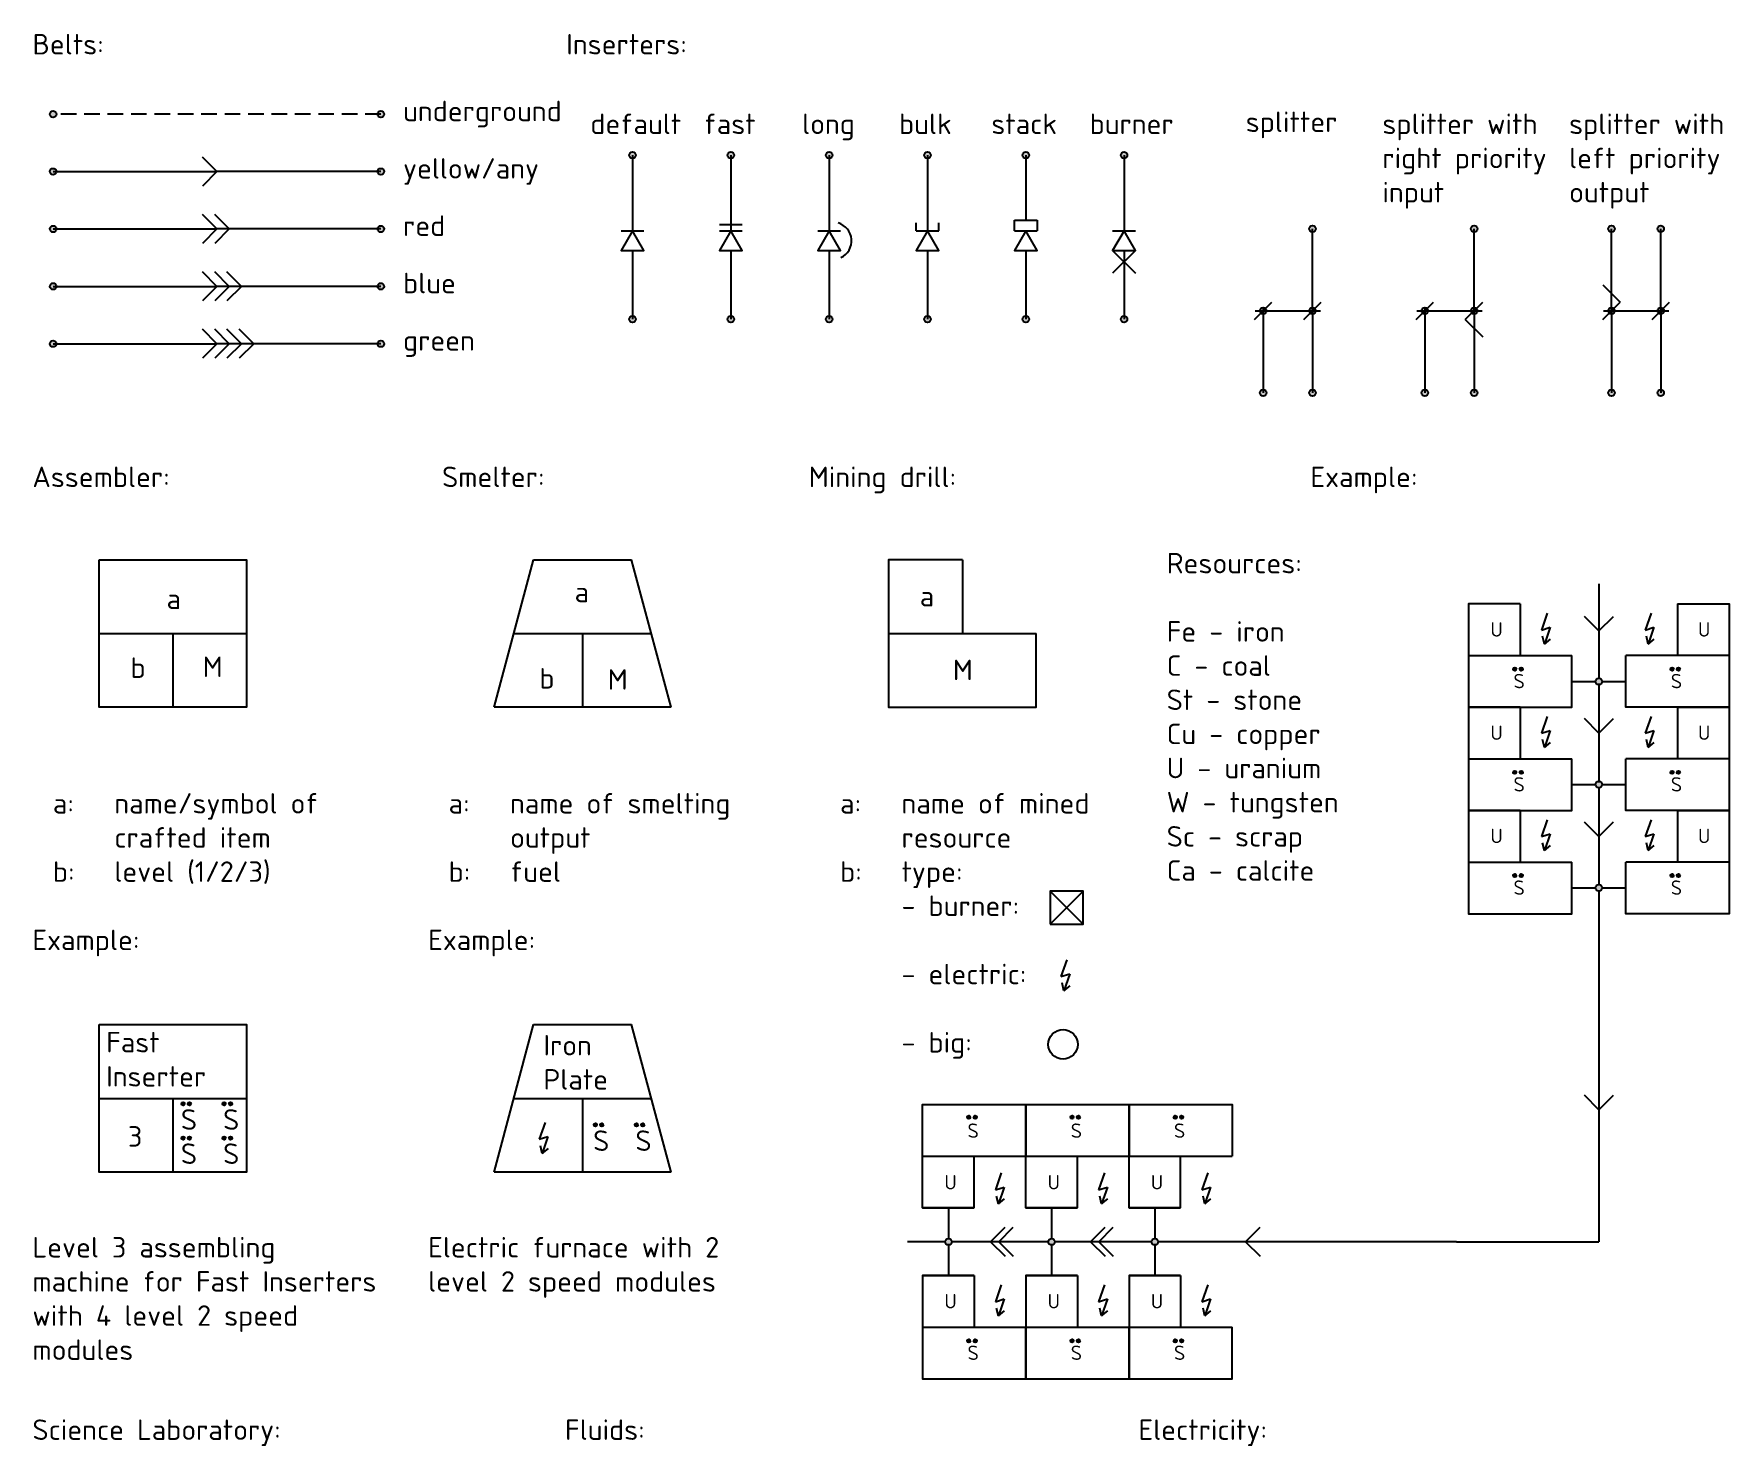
# Model space of a CAD drawing. Header units: millimetres. Extents: x 1893 to 2684, y 1864 to 2206.
# Drawn here: x 1893.3 to 2100.2, y 2033.9 to 2206.2 of the extents above; entities that cross this region are included whole.
import ezdxf

# ---------------------------------------------------------------- set-up
doc = ezdxf.new("R2010")
doc.units = ezdxf.units.MM
doc.linetypes.add('HIDDEN', pattern=[9.525, 6.35, -3.175])
doc.layers.add('Default', color=7, linetype='Continuous', lineweight=25)
doc.layers.add('Szaggatott', color=7, linetype='HIDDEN', lineweight=25)
doc.styles.get("Standard").update_dxf_attribs({"font": 'isocpeur.ttf'})

msp = doc.modelspace()

# ---------------------------------------------------------------- hatches: boundary and pattern name
at = {"layer": 'Default'}
h = msp.add_hatch(color=256, dxfattribs=at)
h.dxf.hatch_style = 1
h.paths.add_polyline_path([(1895.23, 2196.42, 1), (1896.03, 2196.42, 1)])
h.paths.add_polyline_path([(1935.23, 2196.42, 1), (1936.03, 2196.42, 1)])
h = msp.add_hatch(color=256, dxfattribs=at)
h.dxf.hatch_style = 1
h.paths.add_polyline_path([(1965.95, 2191.42, 1), (1966.75, 2191.42, 1)])
h.paths.add_polyline_path([(1965.95, 2171.42, 1), (1966.75, 2171.42, 1)])
h = msp.add_hatch(color=256, dxfattribs=at)
h.dxf.hatch_style = 1
h.paths.add_polyline_path([(1977.95, 2191.42, 1), (1978.75, 2191.42, 1)])
h.paths.add_polyline_path([(1977.95, 2171.42, 1), (1978.75, 2171.42, 1)])
h = msp.add_hatch(color=256, dxfattribs=at)
h.dxf.hatch_style = 1
h.paths.add_polyline_path([(1977.95, 2191.42, 1), (1978.75, 2191.42, 1)])
h.paths.add_polyline_path([(1977.95, 2171.42, 1), (1978.75, 2171.42, 1)])
h = msp.add_hatch(color=256, dxfattribs=at)
h.dxf.hatch_style = 1
h.paths.add_polyline_path([(1989.95, 2191.42, 1), (1990.75, 2191.42, 1)])
h.paths.add_polyline_path([(1989.95, 2171.42, 1), (1990.75, 2171.42, 1)])
h = msp.add_hatch(color=256, dxfattribs=at)
h.dxf.hatch_style = 1
h.paths.add_polyline_path([(1989.95, 2191.42, 1), (1990.75, 2191.42, 1)])
h.paths.add_polyline_path([(1989.95, 2171.42, 1), (1990.75, 2171.42, 1)])
h = msp.add_hatch(color=256, dxfattribs=at)
h.dxf.hatch_style = 1
h.paths.add_polyline_path([(2001.95, 2191.42, 1), (2002.75, 2191.42, 1)])
h.paths.add_polyline_path([(2001.95, 2171.42, 1), (2002.75, 2171.42, 1)])
h = msp.add_hatch(color=256, dxfattribs=at)
h.dxf.hatch_style = 1
h.paths.add_polyline_path([(2001.95, 2191.42, 1), (2002.75, 2191.42, 1)])
h.paths.add_polyline_path([(2001.95, 2171.42, 1), (2002.75, 2171.42, 1)])
h = msp.add_hatch(color=256, dxfattribs=at)
h.dxf.hatch_style = 1
h.paths.add_polyline_path([(2013.95, 2191.42, 1), (2014.75, 2191.42, 1)])
h.paths.add_polyline_path([(2013.95, 2171.42, 1), (2014.75, 2171.42, 1)])
h = msp.add_hatch(color=256, dxfattribs=at)
h.dxf.hatch_style = 1
h.paths.add_polyline_path([(2013.95, 2191.42, 1), (2014.75, 2191.42, 1)])
h.paths.add_polyline_path([(2013.95, 2171.42, 1), (2014.75, 2171.42, 1)])
h = msp.add_hatch(color=256, dxfattribs=at)
h.dxf.hatch_style = 1
h.paths.add_polyline_path([(2025.95, 2191.42, 1), (2026.75, 2191.42, 1)])
h.paths.add_polyline_path([(2025.95, 2171.42, 1), (2026.75, 2171.42, 1)])
h = msp.add_hatch(color=256, dxfattribs=at)
h.dxf.hatch_style = 1
h.paths.add_polyline_path([(2025.95, 2191.42, 1), (2026.75, 2191.42, 1)])
h.paths.add_polyline_path([(2025.95, 2171.42, 1), (2026.75, 2171.42, 1)])
h = msp.add_hatch(color=256, dxfattribs=at)
h.dxf.hatch_style = 1
h.paths.add_polyline_path([(1895.23, 2189.42, 1), (1896.03, 2189.42, 1)])
h.paths.add_polyline_path([(1935.23, 2189.42, 1), (1936.03, 2189.42, 1)])
h = msp.add_hatch(color=256, dxfattribs=at)
h.dxf.hatch_style = 1
h.paths.add_polyline_path([(1895.23, 2182.42, 1), (1896.03, 2182.42, 1)])
h.paths.add_polyline_path([(1935.23, 2182.42, 1), (1936.03, 2182.42, 1)])
h = msp.add_hatch(color=256, dxfattribs=at)
h.dxf.hatch_style = 1
h.paths.add_polyline_path([(1895.23, 2182.42, 1), (1896.03, 2182.42, 1)])
h.paths.add_polyline_path([(1935.23, 2182.42, 1), (1936.03, 2182.42, 1)])
h = msp.add_hatch(color=256, dxfattribs=at)
h.dxf.hatch_style = 1
h.paths.add_polyline_path([(2049.74, 2172.43, -1), (2048.94, 2172.43, -1)])
h.paths.add_polyline_path([(2048.94, 2182.43, -1), (2049.74, 2182.43, -1)])
h = msp.add_hatch(color=256, dxfattribs=at)
h.dxf.hatch_style = 1
h.paths.add_polyline_path([(2069.47, 2172.43, -1), (2068.67, 2172.43, -1)])
h.paths.add_polyline_path([(2068.67, 2182.43, -1), (2069.47, 2182.43, -1)])
h = msp.add_hatch(color=256, dxfattribs=at)
h.dxf.hatch_style = 1
h.paths.add_polyline_path([(2086.25, 2172.43, -1), (2085.45, 2172.43, -1)])
h.paths.add_polyline_path([(2085.45, 2182.43, -1), (2086.25, 2182.43, -1)])
h = msp.add_hatch(color=256, dxfattribs=at)
h.dxf.hatch_style = 1
h.paths.add_polyline_path([(2092.25, 2172.43, -1), (2091.45, 2172.43, -1)])
h.paths.add_polyline_path([(2091.45, 2182.43, -1), (2092.25, 2182.43, -1)])
h = msp.add_hatch(color=256, dxfattribs=at)
h.dxf.hatch_style = 1
h.paths.add_polyline_path([(1895.23, 2175.42, 1), (1896.03, 2175.42, 1)])
h.paths.add_polyline_path([(1935.23, 2175.42, 1), (1936.03, 2175.42, 1)])
h = msp.add_hatch(color=256, dxfattribs=at)
h.dxf.hatch_style = 1
h.paths.add_polyline_path([(1895.23, 2175.42, 1), (1896.03, 2175.42, 1)])
h.paths.add_polyline_path([(1935.23, 2175.42, 1), (1936.03, 2175.42, 1)])
h = msp.add_hatch(color=256, dxfattribs=at)
h.dxf.hatch_style = 1
h.paths.add_polyline_path([(2043.74, 2172.43, 1), (2042.94, 2172.43, 1)])
h.paths.add_polyline_path([(2042.94, 2162.43, 1), (2043.74, 2162.43, 1)])
h = msp.add_hatch(color=256, dxfattribs=at)
h.dxf.hatch_style = 1
h.paths.add_polyline_path([(2049.74, 2172.43, 1), (2048.94, 2172.43, 1)])
h.paths.add_polyline_path([(2048.94, 2162.43, 1), (2049.74, 2162.43, 1)])
h = msp.add_hatch(color=256, dxfattribs=at)
h.dxf.hatch_style = 1
h.paths.add_polyline_path([(2063.47, 2172.43, 1), (2062.67, 2172.43, 1)])
h.paths.add_polyline_path([(2062.67, 2162.43, 1), (2063.47, 2162.43, 1)])
h = msp.add_hatch(color=256, dxfattribs=at)
h.dxf.hatch_style = 1
h.paths.add_polyline_path([(2069.47, 2172.43, 1), (2068.67, 2172.43, 1)])
h.paths.add_polyline_path([(2068.67, 2162.43, 1), (2069.47, 2162.43, 1)])
h = msp.add_hatch(color=256, dxfattribs=at)
h.dxf.hatch_style = 1
h.paths.add_polyline_path([(2086.25, 2172.43, 1), (2085.45, 2172.43, 1)])
h.paths.add_polyline_path([(2085.45, 2162.43, 1), (2086.25, 2162.43, 1)])
h = msp.add_hatch(color=256, dxfattribs=at)
h.dxf.hatch_style = 1
h.paths.add_polyline_path([(2092.25, 2172.43, 1), (2091.45, 2172.43, 1)])
h.paths.add_polyline_path([(2091.45, 2162.43, 1), (2092.25, 2162.43, 1)])
h = msp.add_hatch(color=256, dxfattribs=at)
h.dxf.hatch_style = 1
h.paths.add_polyline_path([(1895.23, 2168.42, 1), (1896.03, 2168.42, 1)])
h.paths.add_polyline_path([(1935.23, 2168.42, 1), (1936.03, 2168.42, 1)])
h = msp.add_hatch(color=256, dxfattribs=at)
h.dxf.hatch_style = 1
h.paths.add_polyline_path([(1895.23, 2168.42, 1), (1896.03, 2168.42, 1)])
h.paths.add_polyline_path([(1935.23, 2168.42, 1), (1936.03, 2168.42, 1)])
h = msp.add_hatch(color=256, dxfattribs=at)
h.dxf.hatch_style = 1
h.paths.add_polyline_path([(2074.24, 2128.71, 1), (2073.84, 2128.71, 1)])
h = msp.add_hatch(color=256, dxfattribs=at)
h.dxf.hatch_style = 1
h.paths.add_polyline_path([(2075.03, 2128.71, 1), (2074.63, 2128.71, 1)])
h = msp.add_hatch(color=256, dxfattribs=at)
h.dxf.hatch_style = 1
h.paths.add_polyline_path([(2083.9, 2102.01, 1), (2084.7, 2102.01, 1)])
h.paths.add_polyline_path([(2084.7, 2114.61, 1), (2083.9, 2114.61, 1)])
h.paths.add_polyline_path([(2084.7, 2127.21, 1), (2083.9, 2127.21, 1)])
h = msp.add_hatch(color=256, dxfattribs=at)
h.dxf.hatch_style = 1
h.paths.add_polyline_path([(2093.44, 2128.71, 1), (2093.04, 2128.71, 1)])
h = msp.add_hatch(color=256, dxfattribs=at)
h.dxf.hatch_style = 1
h.paths.add_polyline_path([(2094.22, 2128.71, 1), (2093.82, 2128.71, 1)])
h = msp.add_hatch(color=256, dxfattribs=at)
h.dxf.hatch_style = 1
h.paths.add_polyline_path([(2074.24, 2116.11, 1), (2073.84, 2116.11, 1)])
h = msp.add_hatch(color=256, dxfattribs=at)
h.dxf.hatch_style = 1
h.paths.add_polyline_path([(2075.03, 2116.11, 1), (2074.63, 2116.11, 1)])
h = msp.add_hatch(color=256, dxfattribs=at)
h.dxf.hatch_style = 1
h.paths.add_polyline_path([(2093.44, 2116.11, 1), (2093.04, 2116.11, 1)])
h = msp.add_hatch(color=256, dxfattribs=at)
h.dxf.hatch_style = 1
h.paths.add_polyline_path([(2094.22, 2116.11, 1), (2093.82, 2116.11, 1)])
h = msp.add_hatch(color=256, dxfattribs=at)
h.dxf.hatch_style = 1
h.paths.add_polyline_path([(2074.24, 2103.51, 1), (2073.84, 2103.51, 1)])
h = msp.add_hatch(color=256, dxfattribs=at)
h.dxf.hatch_style = 1
h.paths.add_polyline_path([(2075.03, 2103.51, 1), (2074.63, 2103.51, 1)])
h = msp.add_hatch(color=256, dxfattribs=at)
h.dxf.hatch_style = 1
h.paths.add_polyline_path([(2093.44, 2103.51, 1), (2093.04, 2103.51, 1)])
h = msp.add_hatch(color=256, dxfattribs=at)
h.dxf.hatch_style = 1
h.paths.add_polyline_path([(2094.22, 2103.51, 1), (2093.82, 2103.51, 1)])
h = msp.add_hatch(color=256, dxfattribs=at)
h.dxf.hatch_style = 1
h.paths.add_polyline_path([(1911.3, 2075.66, 1), (1911.7, 2075.66, 1)])
h = msp.add_hatch(color=256, dxfattribs=at)
h.dxf.hatch_style = 1
h.paths.add_polyline_path([(1912.08, 2075.66, 1), (1912.48, 2075.66, 1)])
h = msp.add_hatch(color=256, dxfattribs=at)
h.dxf.hatch_style = 1
h.paths.add_polyline_path([(1916.3, 2075.66, 1), (1916.7, 2075.66, 1)])
h = msp.add_hatch(color=256, dxfattribs=at)
h.dxf.hatch_style = 1
h.paths.add_polyline_path([(1917.09, 2075.66, 1), (1917.49, 2075.66, 1)])
h = msp.add_hatch(color=256, dxfattribs=at)
h.dxf.hatch_style = 1
h.paths.add_polyline_path([(1961.62, 2073.08, 1), (1962.02, 2073.08, 1)])
h = msp.add_hatch(color=256, dxfattribs=at)
h.dxf.hatch_style = 1
h.paths.add_polyline_path([(1962.4, 2073.08, 1), (1962.8, 2073.08, 1)])
h = msp.add_hatch(color=256, dxfattribs=at)
h.dxf.hatch_style = 1
h.paths.add_polyline_path([(1966.63, 2073.08, 1), (1967.03, 2073.08, 1)])
h = msp.add_hatch(color=256, dxfattribs=at)
h.dxf.hatch_style = 1
h.paths.add_polyline_path([(1967.41, 2073.08, 1), (1967.81, 2073.08, 1)])
h = msp.add_hatch(color=256, dxfattribs=at)
h.dxf.hatch_style = 1
h.paths.add_polyline_path([(2007.6, 2074.02, 1), (2007.2, 2074.02, 1)])
h = msp.add_hatch(color=256, dxfattribs=at)
h.dxf.hatch_style = 1
h.paths.add_polyline_path([(2008.38, 2074.02, 1), (2007.98, 2074.02, 1)])
h = msp.add_hatch(color=256, dxfattribs=at)
h.dxf.hatch_style = 1
h.paths.add_polyline_path([(2020.2, 2074.02, 1), (2019.8, 2074.02, 1)])
h = msp.add_hatch(color=256, dxfattribs=at)
h.dxf.hatch_style = 1
h.paths.add_polyline_path([(2020.98, 2074.02, 1), (2020.58, 2074.02, 1)])
h = msp.add_hatch(color=256, dxfattribs=at)
h.dxf.hatch_style = 1
h.paths.add_polyline_path([(2032.8, 2074.02, 1), (2032.4, 2074.02, 1)])
h = msp.add_hatch(color=256, dxfattribs=at)
h.dxf.hatch_style = 1
h.paths.add_polyline_path([(2033.58, 2074.02, 1), (2033.18, 2074.02, 1)])
h = msp.add_hatch(color=256, dxfattribs=at)
h.dxf.hatch_style = 1
h.paths.add_polyline_path([(1911.3, 2071.47, 1), (1911.7, 2071.47, 1)])
h = msp.add_hatch(color=256, dxfattribs=at)
h.dxf.hatch_style = 1
h.paths.add_polyline_path([(1912.08, 2071.47, 1), (1912.48, 2071.47, 1)])
h = msp.add_hatch(color=256, dxfattribs=at)
h.dxf.hatch_style = 1
h.paths.add_polyline_path([(1916.3, 2071.47, 1), (1916.7, 2071.47, 1)])
h = msp.add_hatch(color=256, dxfattribs=at)
h.dxf.hatch_style = 1
h.paths.add_polyline_path([(1917.09, 2071.47, 1), (1917.49, 2071.47, 1)])
h = msp.add_hatch(color=256, dxfattribs=at)
h.dxf.hatch_style = 1
h.paths.add_polyline_path([(2004.51, 2058.83, 1), (2005.31, 2058.83, 1)])
h.paths.add_polyline_path([(2017.91, 2058.83, 1), (2017.11, 2058.83, 1)])
h.paths.add_polyline_path([(2030.51, 2058.83, 1), (2029.71, 2058.83, 1)])
h = msp.add_hatch(color=256, dxfattribs=at)
h.dxf.hatch_style = 1
h.paths.add_polyline_path([(2007.6, 2046.73, 1), (2007.2, 2046.73, 1)])
h = msp.add_hatch(color=256, dxfattribs=at)
h.dxf.hatch_style = 1
h.paths.add_polyline_path([(2008.38, 2046.73, 1), (2007.98, 2046.73, 1)])
h = msp.add_hatch(color=256, dxfattribs=at)
h.dxf.hatch_style = 1
h.paths.add_polyline_path([(2020.2, 2046.73, 1), (2019.8, 2046.73, 1)])
h = msp.add_hatch(color=256, dxfattribs=at)
h.dxf.hatch_style = 1
h.paths.add_polyline_path([(2020.98, 2046.73, 1), (2020.58, 2046.73, 1)])
h = msp.add_hatch(color=256, dxfattribs=at)
h.dxf.hatch_style = 1
h.paths.add_polyline_path([(2032.8, 2046.73, 1), (2032.4, 2046.73, 1)])
h = msp.add_hatch(color=256, dxfattribs=at)
h.dxf.hatch_style = 1
h.paths.add_polyline_path([(2033.58, 2046.73, 1), (2033.18, 2046.73, 1)])

# ---------------------------------------------------------------- linework, layer by layer
for p, q in [((1915.63, 2189.42), (1913.86, 2191.18)), ((1966.35, 2191.42), (1966.35, 2182.18)), ((1978.35, 2191.42), (1978.35, 2182.18)), ((1990.35, 2191.42), (1990.35, 2182.18)), ((2002.35, 2191.42), (2002.35, 2182.18)), ((2014.35, 2191.42), (2014.35, 2183.48)), ((2026.35, 2191.42), (2026.35, 2182.18)), ((1895.63, 2189.42), (1915.63, 2189.42)), ((1915.63, 2189.42), (1913.86, 2187.65)), ((1935.63, 2189.42), (1915.63, 2189.42)), ((1915.63, 2182.42), (1913.86, 2184.18)), ((1917.13, 2182.42), (1915.36, 2184.18)), ((1976.96, 2182.98), (1979.73, 2182.98)), ((2000.96, 2182.18), (2000.96, 2183.18)), ((2003.73, 2182.18), (2003.73, 2183.18)), ((2012.96, 2182.18), (2012.96, 2183.48)), ((2012.96, 2183.48), (2015.73, 2183.48)), ((2015.73, 2183.48), (2015.73, 2182.18)), ((1895.63, 2182.42), (1915.63, 2182.42)), ((1895.63, 2182.42), (1915.63, 2182.42)), ((1915.63, 2182.42), (1913.86, 2180.65)), ((1917.13, 2182.42), (1915.36, 2180.65)), ((1935.63, 2182.42), (1915.63, 2182.42)), ((1935.63, 2182.42), (1915.63, 2182.42)), ((1964.96, 2182.18), (1967.73, 2182.18)), ((1976.96, 2182.18), (1979.73, 2182.18)), ((1988.96, 2182.18), (1991.73, 2182.18)), ((2000.96, 2182.18), (2003.73, 2182.18)), ((2012.96, 2182.18), (2015.73, 2182.18)), ((2024.96, 2182.18), (2027.73, 2182.18)), ((2049.34, 2172.03), (2049.34, 2182.43)), ((2069.07, 2172.03), (2069.07, 2182.43)), ((2085.85, 2172.03), (2085.85, 2182.43)), ((2091.85, 2172.03), (2091.85, 2182.43)), ((1966.35, 2179.78), (1966.35, 2171.42)), ((1978.35, 2179.78), (1978.35, 2171.42)), ((1990.35, 2179.78), (1990.35, 2171.42)), ((2002.35, 2179.78), (2002.35, 2171.42)), ((2014.35, 2179.78), (2014.35, 2171.42)), ((2024.96, 2179.78), (2027.73, 2177.01)), ((2027.73, 2179.78), (2024.96, 2177.01)), ((2026.35, 2179.78), (2026.35, 2171.42)), ((1915.63, 2175.42), (1913.86, 2177.18)), ((1917.13, 2175.42), (1915.36, 2177.18)), ((1918.63, 2175.42), (1916.86, 2177.18)), ((1895.63, 2175.42), (1915.63, 2175.42)), ((1895.63, 2175.42), (1915.63, 2175.42)), ((1915.63, 2175.42), (1913.86, 2173.65)), ((1917.13, 2175.42), (1915.36, 2173.65)), ((1935.63, 2175.42), (1915.63, 2175.42)), ((1935.63, 2175.42), (1915.63, 2175.42)), ((1918.63, 2175.42), (1916.86, 2173.65)), ((2084.79, 2175.61), (2086.91, 2173.49)), ((2042.28, 2171.37), (2044.4, 2173.49)), ((2043.34, 2172.83), (2043.34, 2162.43)), ((2048.28, 2171.37), (2050.4, 2173.49)), ((2049.34, 2172.83), (2049.34, 2162.43)), ((2062, 2171.37), (2064.13, 2173.49)), ((2063.07, 2172.83), (2063.07, 2162.43)), ((2068, 2171.37), (2070.13, 2173.49)), ((2069.07, 2172.83), (2069.07, 2162.43)), ((2084.79, 2171.37), (2086.91, 2173.49)), ((2085.85, 2172.83), (2085.85, 2162.43)), ((2090.79, 2171.37), (2092.91, 2173.49)), ((2091.85, 2172.83), (2091.85, 2162.43)), ((2042.34, 2172.43), (2049.34, 2172.43)), ((2049.34, 2172.43), (2050.34, 2172.43)), ((2062.07, 2172.43), (2069.07, 2172.43)), ((2068, 2171.37), (2070.13, 2169.25)), ((2069.07, 2172.43), (2070.07, 2172.43)), ((2084.85, 2172.43), (2091.85, 2172.43)), ((2091.85, 2172.43), (2092.85, 2172.43)), ((1895.63, 2168.42), (1915.63, 2168.42)), ((1895.63, 2168.42), (1915.63, 2168.42)), ((1915.63, 2168.42), (1913.86, 2170.18)), ((1915.63, 2168.42), (1913.86, 2166.65)), ((1917.13, 2168.42), (1915.36, 2170.18)), ((1917.13, 2168.42), (1915.36, 2166.65)), ((1935.63, 2168.42), (1915.63, 2168.42)), ((1935.63, 2168.42), (1915.63, 2168.42)), ((1918.63, 2168.42), (1916.86, 2170.18)), ((1918.63, 2168.42), (1916.86, 2166.65)), ((1920.13, 2168.42), (1918.36, 2170.18)), ((1920.13, 2168.42), (1918.36, 2166.65)), ((1949.46, 2124.06), (1954.29, 2142.06)), ((1971.06, 2124.06), (1966.24, 2142.06)), ((2006.62, 2142.06), (2006.62, 2133.06)), ((2084.3, 2139.12), (2084.3, 2127.61)), ((2074.7, 2136.66), (2074.7, 2130.36)), ((2078.01, 2135.53), (2077.29, 2133.48)), ((2090.67, 2135.53), (2089.96, 2133.48)), ((2093.9, 2136.66), (2093.9, 2130.36)), ((2077.29, 2133.48), (2078.37, 2133.82)), ((2078.37, 2133.82), (2077.65, 2131.76)), ((2084.3, 2133.37), (2082.53, 2135.13)), ((2084.3, 2133.37), (2086.07, 2135.14)), ((2089.96, 2133.48), (2091.03, 2133.82)), ((2091.03, 2133.82), (2090.31, 2131.76)), ((1901.26, 2133.06), (1919.26, 2133.06)), ((1910.26, 2133.06), (1910.26, 2124.06)), ((1951.88, 2133.06), (1968.65, 2133.06)), ((1952.58, 2133.06), (1967.95, 2133.06)), ((1960.26, 2133.06), (1960.26, 2124.06)), ((1997.62, 2133.06), (2015.62, 2133.06)), ((2077.65, 2131.76), (2077.44, 2132.71)), ((2077.65, 2131.76), (2078.41, 2132.37)), ((2090.31, 2131.76), (2090.1, 2132.71)), ((2090.31, 2131.76), (2091.07, 2132.37)), ((2068.4, 2130.36), (2081, 2130.36)), ((2100.2, 2130.36), (2087.6, 2130.36)), ((2081, 2127.21), (2083.9, 2127.21)), ((2084.7, 2127.21), (2087.6, 2127.21)), ((2084.3, 2126.81), (2084.3, 2115.01)), ((1997.62, 2124.06), (2015.62, 2124.06)), ((2068.4, 2124.06), (2081, 2124.06)), ((2074.7, 2124.06), (2074.7, 2117.76)), ((2078.01, 2122.93), (2077.29, 2120.88)), ((2100.2, 2124.06), (2087.6, 2124.06)), ((2090.67, 2122.93), (2089.96, 2120.88)), ((2093.9, 2124.06), (2093.9, 2117.76)), ((2077.29, 2120.88), (2078.37, 2121.22)), ((2078.37, 2121.22), (2077.65, 2119.16)), ((2084.3, 2120.91), (2082.53, 2122.68)), ((2084.3, 2120.91), (2086.07, 2122.68)), ((2089.96, 2120.88), (2091.03, 2121.22)), ((2091.03, 2121.22), (2090.31, 2119.16)), ((2077.65, 2119.16), (2077.44, 2120.11)), ((2077.65, 2119.16), (2078.41, 2119.77)), ((2090.31, 2119.16), (2090.1, 2120.11)), ((2090.31, 2119.16), (2091.07, 2119.77)), ((2068.4, 2117.76), (2081, 2117.76)), ((2100.2, 2117.76), (2087.6, 2117.76)), ((2081, 2114.61), (2083.9, 2114.61)), ((2084.7, 2114.61), (2087.6, 2114.61)), ((2084.3, 2114.21), (2084.3, 2102.41)), ((2068.4, 2111.46), (2081, 2111.46)), ((2074.7, 2111.46), (2074.7, 2105.16)), ((2100.2, 2111.46), (2087.6, 2111.46)), ((2093.9, 2111.46), (2093.9, 2105.16)), ((2078.01, 2110.33), (2077.29, 2108.28)), ((2077.29, 2108.28), (2078.37, 2108.62)), ((2078.37, 2108.62), (2077.65, 2106.56)), ((2084.3, 2108.29), (2082.53, 2110.05)), ((2084.3, 2108.29), (2086.07, 2110.06)), ((2090.67, 2110.33), (2089.96, 2108.28)), ((2089.96, 2108.28), (2091.03, 2108.62)), ((2091.03, 2108.62), (2090.31, 2106.56)), ((2077.65, 2106.56), (2077.44, 2107.51)), ((2077.65, 2106.56), (2078.41, 2107.17)), ((2090.31, 2106.56), (2090.1, 2107.51)), ((2090.31, 2106.56), (2091.07, 2107.17)), ((2068.4, 2105.16), (2081, 2105.16)), ((2100.2, 2105.16), (2087.6, 2105.16)), ((2017.34, 2101.6), (2021.34, 2097.6)), ((2021.34, 2101.6), (2017.34, 2097.6)), ((2081, 2102.01), (2083.9, 2102.01)), ((2084.3, 2101.61), (2084.3, 2087.13)), ((2084.7, 2102.01), (2087.6, 2102.01)), ((2068.4, 2098.86), (2081, 2098.86)), ((2100.2, 2098.86), (2087.6, 2098.86)), ((2019.36, 2093.23), (2018.65, 2091.18)), ((2018.65, 2091.18), (2019.72, 2091.51)), ((2019.01, 2089.46), (2018.79, 2090.41)), ((2019.72, 2091.51), (2019.01, 2089.46)), ((2019.01, 2089.46), (2019.76, 2090.07)), ((2084.3, 2087.13), (2084.3, 2058.83)), ((1949.46, 2067.32), (1954.29, 2085.32)), ((1971.06, 2067.32), (1966.24, 2085.32)), ((1901.26, 2076.32), (1919.26, 2076.32)), ((1910.26, 2076.32), (1910.26, 2067.32)), ((1951.88, 2076.32), (1968.65, 2076.32)), ((1960.26, 2076.32), (1960.26, 2067.32)), ((2001.76, 2075.57), (2014.36, 2075.57)), ((2014.36, 2075.57), (2026.96, 2075.57)), ((2026.96, 2075.57), (2039.56, 2075.57)), ((2084.3, 2074.94), (2082.53, 2076.71)), ((2084.3, 2074.94), (2086.07, 2076.71)), ((1955.69, 2073.38), (1954.97, 2071.33)), ((1954.97, 2071.33), (1956.04, 2071.66)), ((1956.04, 2071.66), (1955.33, 2069.61)), ((1955.33, 2069.61), (1955.11, 2070.55)), ((1955.33, 2069.61), (1956.09, 2070.22)), ((2001.76, 2069.27), (2014.36, 2069.27)), ((2008.06, 2062.97), (2008.06, 2069.27)), ((2014.36, 2069.27), (2026.96, 2069.27)), ((2020.66, 2062.97), (2020.66, 2069.27)), ((2026.96, 2069.27), (2039.56, 2069.27)), ((2033.26, 2062.97), (2033.26, 2069.27)), ((2011.36, 2067.22), (2010.65, 2065.16)), ((2023.96, 2067.22), (2023.25, 2065.16)), ((2036.56, 2067.22), (2035.85, 2065.16)), ((2010.65, 2065.16), (2011.72, 2065.5)), ((2011.72, 2065.5), (2011.01, 2063.44)), ((2023.25, 2065.16), (2024.32, 2065.5)), ((2024.32, 2065.5), (2023.61, 2063.44)), ((2035.85, 2065.16), (2036.92, 2065.5)), ((2036.92, 2065.5), (2036.21, 2063.44)), ((2001.76, 2062.97), (2008.06, 2062.97)), ((2004.91, 2062.97), (2004.91, 2059.23)), ((2011.01, 2063.44), (2010.79, 2064.39)), ((2011.01, 2063.44), (2011.76, 2064.05)), ((2014.36, 2062.97), (2020.66, 2062.97)), ((2017.51, 2062.97), (2017.51, 2059.23)), ((2023.61, 2063.44), (2023.39, 2064.39)), ((2023.61, 2063.44), (2024.36, 2064.05)), ((2026.96, 2062.97), (2033.26, 2062.97)), ((2030.11, 2062.97), (2030.11, 2059.23)), ((2036.21, 2063.44), (2035.99, 2064.39)), ((2036.21, 2063.44), (2036.96, 2064.05)), ((2004.51, 2058.83), (1999.92, 2058.83)), ((2017.11, 2058.83), (2005.31, 2058.83)), ((2010.05, 2058.83), (2011.82, 2060.6)), ((2010.05, 2058.83), (2011.82, 2057.06)), ((2011.05, 2058.83), (2012.82, 2060.6)), ((2011.05, 2058.83), (2012.82, 2057.06)), ((2029.71, 2058.83), (2017.91, 2058.83)), ((2022.27, 2058.83), (2024.04, 2060.6)), ((2022.27, 2058.83), (2024.04, 2057.06)), ((2023.27, 2058.83), (2025.04, 2060.6)), ((2023.27, 2058.83), (2025.04, 2057.06)), ((2066.91, 2058.83), (2030.51, 2058.83)), ((2041.18, 2058.83), (2042.95, 2060.6)), ((2041.18, 2058.83), (2042.95, 2057.06)), ((2066.91, 2058.83), (2084.3, 2058.83)), ((2004.91, 2058.43), (2004.91, 2054.69)), ((2017.51, 2058.43), (2017.51, 2054.69)), ((2030.11, 2058.43), (2030.11, 2054.69)), ((2001.76, 2054.69), (2008.06, 2054.69)), ((2008.06, 2054.69), (2008.06, 2048.39)), ((2014.36, 2054.69), (2020.66, 2054.69)), ((2020.66, 2054.69), (2020.66, 2048.39)), ((2026.96, 2054.69), (2033.26, 2054.69)), ((2033.26, 2054.69), (2033.26, 2048.39)), ((2011.36, 2053.56), (2010.65, 2051.5)), ((2023.96, 2053.56), (2023.25, 2051.5)), ((2036.56, 2053.56), (2035.85, 2051.5)), ((2010.65, 2051.5), (2011.72, 2051.84)), ((2011.01, 2049.78), (2010.79, 2050.73)), ((2011.72, 2051.84), (2011.01, 2049.78)), ((2023.25, 2051.5), (2024.32, 2051.84)), ((2023.61, 2049.78), (2023.39, 2050.73)), ((2024.32, 2051.84), (2023.61, 2049.78)), ((2035.85, 2051.5), (2036.92, 2051.84)), ((2036.21, 2049.78), (2035.99, 2050.73)), ((2036.92, 2051.84), (2036.21, 2049.78)), ((2001.76, 2048.39), (2014.36, 2048.39)), ((2011.01, 2049.78), (2011.76, 2050.39)), ((2014.36, 2048.39), (2026.96, 2048.39)), ((2023.61, 2049.78), (2024.36, 2050.39)), ((2026.96, 2048.39), (2039.56, 2048.39)), ((2036.21, 2049.78), (2036.96, 2050.39)), ((2001.76, 2042.09), (2014.36, 2042.09)), ((2014.36, 2042.09), (2026.96, 2042.09)), ((2026.96, 2042.09), (2039.56, 2042.09))]:
    msp.add_line(p, q, dxfattribs=at)
for points in [[(1966.35, 2182.18), (1964.96, 2179.78), (1967.73, 2179.78)], [(1978.35, 2182.18), (1976.96, 2179.78), (1979.73, 2179.78)], [(1990.35, 2182.18), (1988.96, 2179.78), (1991.73, 2179.78)], [(2002.35, 2182.18), (2000.96, 2179.78), (2003.73, 2179.78)], [(2014.35, 2182.18), (2012.96, 2179.78), (2015.73, 2179.78)], [(2026.35, 2182.18), (2024.96, 2179.78), (2027.73, 2179.78)], [(1901.26, 2142.06), (1919.26, 2142.06), (1919.26, 2124.06), (1901.26, 2124.06)], [(2017.34, 2097.6), (2021.34, 2097.6), (2021.34, 2101.6), (2017.34, 2101.6)], [(1901.26, 2085.32), (1919.26, 2085.32), (1919.26, 2067.32), (1901.26, 2067.32)]]:
    msp.add_lwpolyline(points, close=True, dxfattribs=at)
for points in [[(1954.29, 2142.06), (1966.24, 2142.06)], [(2006.62, 2142.06), (1997.62, 2142.06), (1997.62, 2124.06), (2015.62, 2124.06), (2015.62, 2133.06)], [(2074.7, 2136.66), (2068.4, 2136.66), (2068.4, 2124.06), (2081, 2124.06), (2081, 2130.36)], [(2093.9, 2136.66), (2100.2, 2136.66), (2100.2, 2124.06), (2087.6, 2124.06), (2087.6, 2130.36)], [(1971.06, 2124.06), (1949.46, 2124.06)], [(2074.7, 2124.06), (2068.4, 2124.06), (2068.4, 2111.46), (2081, 2111.46), (2081, 2117.76)], [(2093.9, 2124.06), (2100.2, 2124.06), (2100.2, 2111.46), (2087.6, 2111.46), (2087.6, 2117.76)], [(2074.7, 2111.46), (2068.4, 2111.46), (2068.4, 2098.86), (2081, 2098.86), (2081, 2105.16)], [(2093.9, 2111.46), (2100.2, 2111.46), (2100.2, 2098.86), (2087.6, 2098.86), (2087.6, 2105.16)], [(1954.29, 2085.32), (1966.24, 2085.32)], [(2008.06, 2062.97), (2001.76, 2062.97), (2001.76, 2075.57), (2014.36, 2075.57), (2014.36, 2069.27)], [(2020.66, 2062.97), (2014.36, 2062.97), (2014.36, 2075.57), (2026.96, 2075.57), (2026.96, 2069.27)], [(2033.26, 2062.97), (2026.96, 2062.97), (2026.96, 2075.57), (2039.56, 2075.57), (2039.56, 2069.27)], [(1971.06, 2067.32), (1949.46, 2067.32)], [(2008.06, 2054.69), (2001.76, 2054.69), (2001.76, 2042.09), (2014.36, 2042.09), (2014.36, 2048.39)], [(2020.66, 2054.69), (2014.36, 2054.69), (2014.36, 2042.09), (2026.96, 2042.09), (2026.96, 2048.39)], [(2033.26, 2054.69), (2026.96, 2054.69), (2026.96, 2042.09), (2039.56, 2042.09), (2039.56, 2048.39)]]:
    msp.add_lwpolyline(points, dxfattribs=at)
for centre, radius in [((1895.63, 2196.42), 0.4), ((1935.63, 2196.42), 0.4), ((1966.35, 2191.42), 0.4), ((1978.35, 2191.42), 0.4), ((1990.35, 2191.42), 0.4), ((2002.35, 2191.42), 0.4), ((2014.35, 2191.42), 0.4), ((2026.35, 2191.42), 0.4), ((1895.63, 2189.42), 0.4), ((1935.63, 2189.42), 0.4), ((1895.63, 2182.42), 0.4), ((1895.63, 2182.42), 0.4), ((1935.63, 2182.42), 0.4), ((1935.63, 2182.42), 0.4), ((2049.34, 2182.43), 0.4), ((2069.07, 2182.43), 0.4), ((2085.85, 2182.43), 0.4), ((2091.85, 2182.43), 0.4), ((1895.63, 2175.42), 0.4), ((1895.63, 2175.42), 0.4), ((1935.63, 2175.42), 0.4), ((1935.63, 2175.42), 0.4), ((2043.34, 2172.43), 0.4), ((2049.34, 2172.43), 0.4), ((2063.07, 2172.43), 0.4), ((2069.07, 2172.43), 0.4), ((2085.85, 2172.43), 0.4), ((2091.85, 2172.43), 0.4), ((1966.35, 2171.42), 0.4), ((1978.35, 2171.42), 0.4), ((1990.35, 2171.42), 0.4), ((2002.35, 2171.42), 0.4), ((2014.35, 2171.42), 0.4), ((2026.35, 2171.42), 0.4), ((1895.63, 2168.42), 0.4), ((1895.63, 2168.42), 0.4), ((1935.63, 2168.42), 0.4), ((1935.63, 2168.42), 0.4), ((2043.34, 2162.43), 0.4), ((2049.34, 2162.43), 0.4), ((2063.07, 2162.43), 0.4), ((2069.07, 2162.43), 0.4), ((2085.85, 2162.43), 0.4), ((2091.85, 2162.43), 0.4), ((2074.04, 2128.71), 0.2), ((2074.04, 2128.71), 0.2), ((2074.83, 2128.71), 0.2), ((2074.83, 2128.71), 0.2), ((2084.3, 2127.21), 0.4), ((2093.24, 2128.71), 0.2), ((2093.24, 2128.71), 0.2), ((2094.02, 2128.71), 0.2), ((2094.02, 2128.71), 0.2), ((2074.04, 2116.11), 0.2), ((2074.04, 2116.11), 0.2), ((2074.83, 2116.11), 0.2), ((2074.83, 2116.11), 0.2), ((2084.3, 2114.61), 0.4), ((2093.24, 2116.11), 0.2), ((2093.24, 2116.11), 0.2), ((2094.02, 2116.11), 0.2), ((2094.02, 2116.11), 0.2), ((2074.04, 2103.51), 0.2), ((2074.04, 2103.51), 0.2), ((2074.83, 2103.51), 0.2), ((2074.83, 2103.51), 0.2), ((2084.3, 2102.01), 0.4), ((2093.24, 2103.51), 0.2), ((2093.24, 2103.51), 0.2), ((2094.02, 2103.51), 0.2), ((2094.02, 2103.51), 0.2), ((2018.9, 2082.91), 1.8), ((1911.5, 2075.66), 0.2), ((1911.5, 2075.66), 0.2), ((1912.28, 2075.66), 0.2), ((1912.28, 2075.66), 0.2), ((1916.5, 2075.66), 0.2), ((1916.5, 2075.66), 0.2), ((1917.29, 2075.66), 0.2), ((1917.29, 2075.66), 0.2), ((1961.82, 2073.08), 0.2), ((1961.82, 2073.08), 0.2), ((1962.6, 2073.08), 0.2), ((1962.6, 2073.08), 0.2), ((1966.83, 2073.08), 0.2), ((1966.83, 2073.08), 0.2), ((1967.61, 2073.08), 0.2), ((1967.61, 2073.08), 0.2), ((2007.4, 2074.02), 0.2), ((2007.4, 2074.02), 0.2), ((2008.18, 2074.02), 0.2), ((2008.18, 2074.02), 0.2), ((2020, 2074.02), 0.2), ((2020, 2074.02), 0.2), ((2020.78, 2074.02), 0.2), ((2020.78, 2074.02), 0.2), ((2032.6, 2074.02), 0.2), ((2032.6, 2074.02), 0.2), ((2033.38, 2074.02), 0.2), ((2033.38, 2074.02), 0.2), ((1911.5, 2071.47), 0.2), ((1911.5, 2071.47), 0.2), ((1912.28, 2071.47), 0.2), ((1912.28, 2071.47), 0.2), ((1916.5, 2071.47), 0.2), ((1916.5, 2071.47), 0.2), ((1917.29, 2071.47), 0.2), ((1917.29, 2071.47), 0.2), ((2004.91, 2058.83), 0.4), ((2017.51, 2058.83), 0.4), ((2030.11, 2058.83), 0.4), ((2007.4, 2046.73), 0.2), ((2007.4, 2046.73), 0.2), ((2008.18, 2046.73), 0.2), ((2008.18, 2046.73), 0.2), ((2020, 2046.73), 0.2), ((2020, 2046.73), 0.2), ((2020.78, 2046.73), 0.2), ((2020.78, 2046.73), 0.2), ((2032.6, 2046.73), 0.2), ((2032.6, 2046.73), 0.2), ((2033.38, 2046.73), 0.2), ((2033.38, 2046.73), 0.2)]:
    msp.add_circle(centre, radius, dxfattribs=at)
msp.add_arc((1990.82, 2180.98), 2.27, 295.5908, 73.5878, dxfattribs=at)
at = {"layer": 'Szaggatott', "ltscale": 0.3}
msp.add_line((1935.63, 2196.42), (1895.63, 2196.42), dxfattribs=at)

# ---------------------------------------------------------------- texts
at = {"layer": 'Default'}
for s, width, gutter_width, heights, insert, char_height, attachment_point in [('Belts:', 42.5669, 12.5, [0], (1893.11, 2206.22), 2.5, 1), ('Inserters:', 42.5669, 12.5, [0], (1958.27, 2206.22), 2.5, 1), ('underground', 6.8841, 12.5, [0], (1938.35, 2198.07), 2.5, 1), ('default', 6.8841, 12.5, [0], (1961.21, 2196.5), 2.5, 1), ('\\pxqc;fast', 6.8841, 12.5, [0], (1974.77, 2196.5), 2.5, 1), ('long', 6.8841, 12.5, [0], (1987.06, 2196.5), 2.5, 1), ('\\pxqc;bulk', 6.8841, 12.5, [0], (1998.66, 2196.5), 2.5, 1), ('stack', 6.8841, 12.5, [0], (2010.15, 2196.5), 2.5, 1), ('burner', 6.8841, 12.5, [0], (2022.15, 2196.5), 2.5, 1), ('splitter', 2.5, 12.5, [0], (2041.2, 2196.75), 2.5, 1), ('splitter with right priority input', 21.9882, 12.5, [12.76], (2057.88, 2196.5), 2.5, 1), ('splitter with left priority output', 21.9882, 12.5, [12.76], (2080.67, 2196.5), 2.5, 1), ('yellow/any', 14.9448, 12.5, [3.48], (1938.35, 2191.07), 2.5, 1), ('red', 6.8841, 12.5, [0], (1938.35, 2184.07), 2.5, 1), ('blue', 6.8841, 12.5, [0], (1938.35, 2177.07), 2.5, 1), ('green', 6.8841, 12.5, [0], (1938.35, 2170.07), 2.5, 1), ('Assembler:', 42.5669, 12.5, [0], (1893.11, 2153.42), 2.5, 1), ('Smelter:', 42.5669, 12.5, [0], (1943.11, 2153.42), 2.5, 1), ('Mining drill:', 42.5669, 12.5, [0], (1987.87, 2153.42), 2.5, 1), ('Example:', 42.5669, 12.5, [0], (2049.1, 2153.42), 2.5, 1), ('Resources:\\P\\PFe - iron\\PC - coal\\PSt - stone\\PCu - copper\\PU - uranium\\PW - tungsten\\PSc - scrap\\PCa - calcite', 33.1078, 12.5, [0], (2031.55, 2142.89), 2.5, 1), ('a', 8.6054, 12.5, [0], (1909.48, 2138.54), 2.5, 1), ('a', 8.6054, 12.5, [0], (1959.29, 2139.37), 2.5, 1), ('a', 8.6054, 12.5, [0], (2001.42, 2138.86), 2.5, 1), ('U', 6.0238, 8.75, [0], (2071.07, 2134.42), 1.75, 1), ('U', 6.0238, 8.75, [0], (2096.4, 2134.42), 1.75, 1), ('b', 8.6054, 12.5, [0], (1905.08, 2130.13), 2.5, 1), ('M', 8.6054, 12.5, [0], (1913.89, 2130.25), 2.5, 1), ('M', 8.6054, 12.5, [0], (2005.45, 2129.86), 2.5, 1), ('b', 8.6054, 12.5, [0], (1954.99, 2128.83), 2.5, 1), ('M', 8.6054, 12.5, [0], (1963.33, 2128.7), 2.5, 1), ('S', 6.0238, 8.75, [0], (2073.88, 2128.12), 1.75, 1), ('S', 6.0238, 8.75, [0], (2093.08, 2128.12), 1.75, 1), ('U', 6.0238, 8.75, [0], (2071.07, 2121.82), 1.75, 1), ('U', 6.0238, 8.75, [0], (2096.4, 2121.82), 1.75, 1), ('S', 6.0238, 8.75, [0], (2073.88, 2115.52), 1.75, 1), ('S', 6.0238, 8.75, [0], (2093.08, 2115.52), 1.75, 1), ('\\pxi-3,l4,t4;a:^Iname/symbol of crafted item\\Pb:^Ilevel (1/2/3)\\P\\pi0,l0,tz;\\PExample:\\P\\P\\P\\P\\P\\P\\P\\P\\PLevel 3 assembling machine for Fast Inserters with 4 level 2 speed modules', 42.5669, 12.5, [0], (1893.11, 2113.58), 2.5, 1), ('\\pxi-3,l4,t4;a:^Iname of smelting output\\Pb:^Ifuel\\P\\pi0,l0,tz;\\PExample:\\P\\P\\P\\P\\P\\P\\P\\P\\PElectric furnace with 2 level 2 speed modules', 42.5669, 12.5, [0], (1941.41, 2113.58), 2.5, 1), ('\\pxi-3,l4,t4;a:^Iname of mined resource\\Pb:^Itype:\\P\\pi0,l0,tz;^I- burner:\\P\\P^I- electric:\\P\\P^I- big:', 42.5669, 12.5, [0], (1989.19, 2113.58), 2.5, 1), ('U', 6.0238, 8.75, [0], (2071.07, 2109.22), 1.75, 1), ('U', 6.0238, 8.75, [0], (2096.4, 2109.22), 1.75, 1), ('S', 6.0238, 8.75, [0], (2073.88, 2102.92), 1.75, 1), ('S', 6.0238, 8.75, [0], (2093.08, 2102.92), 1.75, 1), ('Fast\\PInserter', 26.6586, 12.5, [13.28], (1902.11, 2084.43), 2.5, 1), ('Iron\\PPlate', 18.116, 12.5, [7.04], (1955.48, 2084.06), 2.5, 1), ('S  S\\PS  S', 8.6054, 12.5, [0], (1911.23, 2074.99), 2.5, 1), ('S', 6.0238, 8.75, [0], (2007.24, 2071.51), 1.75, 7), ('S', 6.0238, 8.75, [0], (2019.84, 2071.51), 1.75, 7), ('S', 6.0238, 8.75, [0], (2032.44, 2071.51), 1.75, 7), ('3', 8.6054, 12.5, [0], (1904.77, 2072.93), 2.5, 1), ('S  S', 8.6054, 12.5, [0], (1961.55, 2072.41), 2.5, 1), ('U', 6.0238, 8.75, [0], (2004.42, 2065.21), 1.75, 7), ('U', 6.0238, 8.75, [0], (2017.02, 2065.21), 1.75, 7), ('U', 6.0238, 8.75, [0], (2029.62, 2065.21), 1.75, 7), ('U', 6.0238, 8.75, [0], (2004.42, 2052.44), 1.75, 1), ('U', 6.0238, 8.75, [0], (2017.02, 2052.44), 1.75, 1), ('U', 6.0238, 8.75, [0], (2029.62, 2052.44), 1.75, 1), ('S', 6.0238, 8.75, [0], (2007.24, 2046.15), 1.75, 1), ('S', 6.0238, 8.75, [0], (2019.84, 2046.15), 1.75, 1), ('S', 6.0238, 8.75, [0], (2032.44, 2046.15), 1.75, 1), ('Science Laboratory:', 42.5669, 12.5, [0], (1893.11, 2037.14), 2.5, 1), ('Fluids:', 42.5669, 12.5, [0], (1958.11, 2037.14), 2.5, 1), ('Electricity:', 42.5669, 12.5, [0], (2028.11, 2037.14), 2.5, 1)]:
    msp.add_mtext_dynamic_manual_height_columns(s, width=width, gutter_width=gutter_width, heights=heights, dxfattribs=dict(at, insert=insert, char_height=char_height, attachment_point=attachment_point))

doc.saveas('drawing.dxf')
